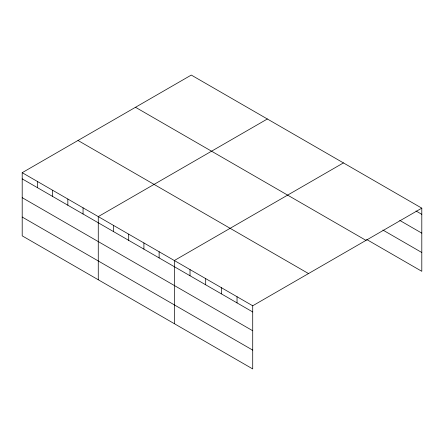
<?xml version="1.0" encoding="UTF-8"?>
<svg xmlns="http://www.w3.org/2000/svg" width="444" height="444" viewBox="0 0 444 444"><rect width="100%" height="100%" fill="white"/><g stroke="black" fill="none" stroke-linecap="round" stroke-linejoin="round"><path stroke-width="0.67" d="M22.2 172.688L252.714 305.777L252.714 368.931L22.2 235.847L22.2 172.688L191.286 75.069L421.8 208.153L421.8 271.312L366.65 239.466M267.36 118.986L98.268 216.611L98.268 279.764M343.428 162.904L174.337 260.528L174.337 323.682M252.714 305.777L421.8 208.153M415.995 210.983L421.8 214.33M399.739 220.396L421.8 233.133M382.906 230.048L421.8 252.508M135.492 107.282L366 240.371M78 140.476L308.508 273.56M22.2 178.871L252.714 311.954M22.2 197.674L252.714 330.758M22.2 217.044L252.714 350.127M237.035 296.725L237.035 302.902M221.362 287.673L221.362 293.856M205.689 278.627L205.689 284.804M190.01 269.575L190.01 275.757M159.124 251.742L159.124 257.925M143.912 242.957L143.912 249.139M128.699 234.177L128.699 240.354M113.481 225.391L113.481 231.574M83.056 207.825L83.056 214.002M67.843 199.04L67.843 205.222M52.625 190.26L52.625 196.437M37.413 181.474L37.413 187.657"/></g></svg>
